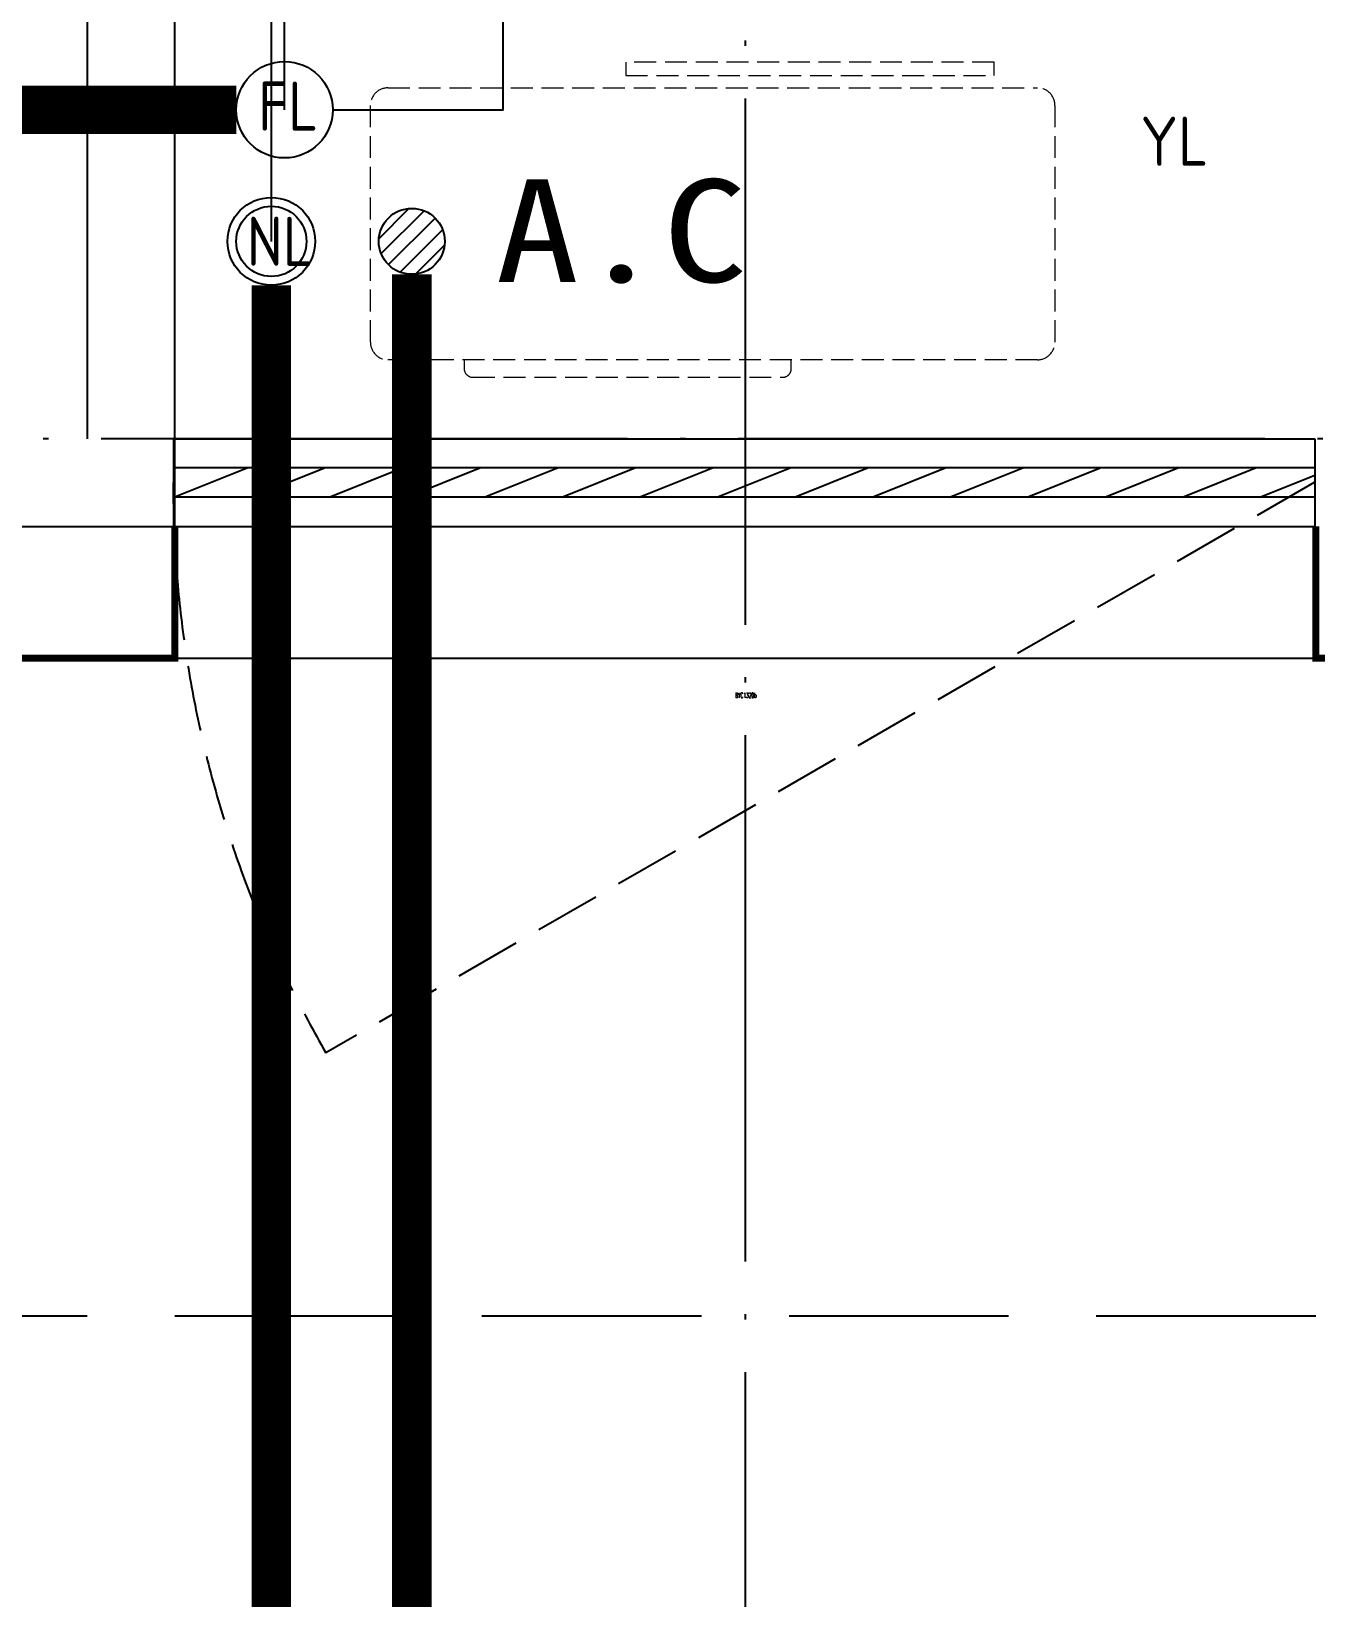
# Model space of a CAD drawing. Extents: x 27938 to 1507990, y 110129 to 923079.
# Drawn here: x 836403 to 837867, y 671336 to 673122 of the extents above; entities that cross this region are included whole.
import ezdxf

# ---------------------------------------------------------------- set-up
doc = ezdxf.new("R2010")
doc.units = 0
doc.header["$LTSCALE"] = 1000
doc.header["$MEASUREMENT"] = 0
doc.linetypes.add('DASH', pattern=[0.35, 0.25, -0.1])
doc.linetypes.add('DOTE', pattern=[2.42, 2, -0.2, 0.02, -0.2])
for name, color, linetype in [('DIM_凝结', 150, 'Continuous'), ('DIM_废水', 31, 'Continuous'), ('DOTE', 1, 'Continuous'), ('EQUIP_地漏', 7, 'Continuous'), ('PIPE-凝结', 150, 'N'), ('PIPE-废水', 31, 'TG_F'), ('PUB_TEXT', 4, 'Continuous'), ('VPIPE-凝结', 150, 'N'), ('VPIPE-废水', 31, 'Continuous'), ('WALL', 9, 'Continuous'), ('WINDOW', 4, 'Continuous'), ('WINDOW_TEXT', 7, 'Continuous'), ('卫生间', 6, 'Continuous'), ('看线', 251, 'Continuous')]:
    doc.layers.add(name, color=color, linetype=linetype)
doc.layers.add('平面-空调预留孔', color=173, linetype='Continuous', lineweight=15)
doc.styles.add('_TCH_WINDOW', font='SIMPLEX.shx', dxfattribs={"width": 0.7, "height": 3.5, "bigfont": 'GBCBIG.shx'})
doc.styles.get("Standard").update_dxf_attribs({"font": 'gbenor.shx', "bigfont": 'gbcbig.shx'})
doc.styles.add('TG_LINETYPE', font='SIMPLEX', dxfattribs={"width": 0.8, "height": 3, "bigfont": 'HZTXT'})
doc.styles.add('黑体', font='simhei.ttf')
doc.linetypes.add('N', pattern='A,3,-0.2,["N",Standard,S=0.25,R=0,X=-0.1,Y=-0.115],-0.2', length=3.4)
doc.linetypes.add('TG_F', pattern='A,2,-0.3,["F",TG_LINETYPE,S=0.1,R=0,X=-0.23,Y=-0.15],0', length=2.3)

# ---------------------------------------------------------------- blocks, each defined once
blk = doc.blocks.new('A$C148B7D8E')
at = {"layer": '卫生间', "color": 159, "linetype": 'DASH', "true_color": 0x22346e}
blk.add_lwpolyline([(9400.3, 15400), (7700, 15400), (7700, 10800), (7300, 10800), (7300, 10000), (900, 10000), (900, 9000), (-900, 9000), (-900, -900), (1750, -900), (1750, -2100), (23450, -2100), (23450, -900), (25100, -900)], dxfattribs=at)
blk = doc.blocks.new('gsergvr')
at = {"layer": '平面-空调预留孔', "linetype": 'DASH', "ltscale": 0.1}
for p, q in [((34075.4, 17176.2), (34075.4, 17166.2)), ((34448.2, 17166.2), (34448.2, 17176.2)), ((34085.4, 17156.2), (34438.2, 17156.2))]:
    blk.add_line(p, q, dxfattribs=at)
blk.add_lwpolyline([(34679.3, 17515.3), (34259.5, 17515.3), (34259.5, 17500.2), (34679.3, 17500.2)], close=True, dxfattribs=at)
blk.add_lwpolyline([(34728.6, 17176.2), (33988.6, 17176.2, -0.414214), (33968.6, 17196.2), (33968.6, 17466.2, -0.414214), (33988.6, 17486.2), (34728.6, 17486.2, -0.414214), (34748.6, 17466.2), (34748.6, 17196.2, -0.414214)], format="xyb", close=True, dxfattribs=at)
for centre, start, end in [((34085.4, 17166.2), 180, 270), ((34438.2, 17166.2), 270, 0)]:
    blk.add_arc(centre, 10, start, end, dxfattribs=at)
at = {"layer": '平面-空调预留孔', "color": 251, "linetype": 'DASH', "ltscale": 0.1, "true_color": 0x636466, "style": '黑体', "width": 1.2}
blk.add_text('A.C', height=117.05, dxfattribs=at).set_placement((34110.9, 17264.8))
blk = doc.blocks.new('rtyryrtyeeretee')
at = {"layer": '平面-空调预留孔'}
blk.add_blockref('gsergvr', (635673.5, 326705.8), dxfattribs=at)
blk = doc.blocks.new('GDGDRGDGDRGDR')
blk.add_blockref('rtyryrtyeeretee', (-240152.6, 97240.1))
blk = doc.blocks.new('$TwtSys$00000141')
at = {"color": 1}
for p, q in [((-47.1, 3.8), (-5, 45.9)), ((-47.1, 3.8), (-5, 45.9)), ((-43.6, -17.5), (17.5, 43.6)), ((-43.6, -17.5), (17.5, 43.6)), ((-33.2, -33.2), (33.2, 33.2)), ((-33.2, -33.2), (33.2, 33.2)), ((-16.2, -43.5), (43.8, 16.4)), ((-16.2, -43.5), (43.8, 16.4)), ((5.7, -46.1), (46.1, -5.7)), ((5.7, -46.1), (46.1, -5.7))]:
    blk.add_line(p, q, dxfattribs=at)
blk.add_circle((0, 0), 47, dxfattribs=at)
blk.add_circle((0, 0), 47, dxfattribs=at)
blk = doc.blocks.new('$WINLIB2D$00000039')
at = {"color": 0}
for points in [[(-0.5, 0.5), (-0.5, -0.5)], [(0.5, 0.5), (-0.5, 0.5)], [(0.5, -0.5), (0.5, 0.5)], [(-0.5, 0.1667), (0.5, 0.1667)], [(-0.3839, -0.1667), (-0.448, 0.1667)], [(-0.3159, -0.1667), (-0.38, 0.1667)], [(-0.2479, -0.1667), (-0.312, 0.1667)], [(-0.1799, -0.1667), (-0.244, 0.1667)], [(-0.1119, -0.1667), (-0.176, 0.1667)], [(-0.0439, -0.1667), (-0.108, 0.1667)], [(0.0241, -0.1667), (-0.04, 0.1667)], [(0.0921, -0.1667), (0.028, 0.1667)], [(0.16, -0.1667), (0.0959, 0.1667)], [(0.228, -0.1667), (0.1639, 0.1667)], [(0.296, -0.1667), (0.2319, 0.1667)], [(0.364, -0.1667), (0.2999, 0.1667)], [(0.432, -0.1667), (0.3679, 0.1667)], [(0.5, -0.1667), (0.4359, 0.1667)], [(-0.4519, -0.1667), (-0.5, 0.0836)], [(-0.5, -0.1667), (0.5, -0.1667)], [(0.5, -0.5), (-0.5, -0.5)]]:
    blk.add_lwpolyline(points, dxfattribs=at)

msp = doc.modelspace()

# ---------------------------------------------------------------- hatches: boundary and pattern name
at = {"layer": 'PIPE-凝结'}
for points in [[(836836.6, 671382.2), (836859.1, 671382.2), (836859.1, 671372.9)], [(836836.6, 671382.2), (836852.5, 671366.3), (836859.1, 671372.9)]]:
    msp.add_hatch(color=256, dxfattribs=at).paths.add_polyline_path(points)

# ---------------------------------------------------------------- linework, layer by layer
at = {"color": 8, "const_width": 8}
for points in [[(836266.6, 672557.2), (836266.6, 672407.2), (836566.6, 672407.2), (836566.6, 672557.2)], [(837866.6, 672557.2), (837866.6, 672407.2), (838166.6, 672407.2), (838166.6, 672557.2)]]:
    msp.add_lwpolyline(points, dxfattribs=at)
at = {"layer": 'DOTE', "color": 169, "linetype": 'DOTE', "ltscale": 0.3}
msp.add_line((879916.6, 672657.2), (825916.6, 672657.2), dxfattribs=at)
at = {"layer": 'WALL', "color": 8}
for p, q in [((836566.6, 672557.2), (836566.6, 672657.2)), ((836366.6, 672557.2), (836566.6, 672557.2))]:
    msp.add_line(p, q, dxfattribs=at)
at = {"layer": 'WINDOW', "color": 8, "linetype": 'DASH', "ltscale": 0.3}
msp.add_lwpolyline([(837864.7, 672607.2), (836738.8, 671957.2, -0.131652), (836564.7, 672607.2)], format="xyb", dxfattribs=at)
at = {"layer": '看线', "color": 8, "ltscale": 0.5}
msp.add_lwpolyline([(836566.6, 672407.2), (837866.6, 672407.2)], dxfattribs=at)

# ---------------------------------------------------------------- block references
at = {"color": 8}
msp.add_blockref('A$C148B7D8E', (827816.6, 673757.2), dxfattribs=at)
at = {"layer": 'WINDOW', "color": 8}
ref = msp.add_blockref('$WINLIB2D$00000039', (837215.6, 672607.2), dxfattribs=dict(at, xscale=1299.999999983003, yscale=-100, zscale=1299.999999983003, rotation=180))
ref.add_attrib('A', 'BYC1320b', (837205.1, 672361.7), dxfattribs={"layer": 'WINDOW_TEXT', "color": 8, "ltscale": 0.5, "height": 5.95, "style": '_TCH_WINDOW', "width": 0.494118})

# ---------------------------------------------------------------- next in the draw order: block references
at = {"color": 8}
msp.add_blockref('GDGDRGDGDRGDR', (407300, 231625.1), dxfattribs=at)

# ---------------------------------------------------------------- next in the draw order: linework, layer by layer
at = {"layer": 'DIM_凝结'}
msp.add_line((836676.6, 672882.2), (836676.6, 674837.1), dxfattribs=at)
at = {"layer": 'DIM_废水'}
msp.add_line((836691.6, 673032.2), (836691.6, 675358), dxfattribs=at)
at = {"layer": 'DOTE', "color": 169, "linetype": 'DOTE', "ltscale": 0.3}
for p, q in [((837216.8, 681757.2), (837216.6, 666975.2)), ((836466.6, 673257.2), (836466.6, 672657.2))]:
    msp.add_line(p, q, dxfattribs=at)
at = {"layer": 'PIPE-凝结', "ltscale": 0.5, "const_width": 45}
for points in [[(836676.6, 672832.2), (836676.6, 671222.2)], [(836836.6, 672844.6), (836836.6, 670207.2)]]:
    msp.add_lwpolyline(points, dxfattribs=at)
at = {"layer": 'PIPE-废水', "ltscale": 0.5, "const_width": 55}
msp.add_lwpolyline([(836341.6, 673032.2), (836636.6, 673032.2)], dxfattribs=at)
at = {"layer": 'VPIPE-凝结', "color": 8, "ltscale": 0.1}
msp.add_lwpolyline([(836746.6, 673032.2), (836940.7, 673032.2), (836940.7, 673521.4)], dxfattribs=at)
at = {"layer": 'VPIPE-凝结'}
msp.add_circle((836676.6, 672882.2), 50, dxfattribs=at)
at = {"layer": 'VPIPE-凝结', "color": 8}
msp.add_circle((836676.6, 672882.2), 40, dxfattribs=at)
at = {"layer": 'VPIPE-废水', "color": 8}
msp.add_circle((836691.6, 673032.2), 55, dxfattribs=at)
at = {"layer": 'VPIPE-废水'}
msp.add_circle((836691.6, 673032.2), 55, dxfattribs=at)
at = {"layer": 'WALL', "color": 8}
msp.add_line((836566.6, 672657.2), (836566.6, 673157.2), dxfattribs=at)

# ---------------------------------------------------------------- next in the draw order: block references
at = {"layer": 'EQUIP_地漏', "color": 8, "xscale": -0.8, "yscale": -0.8, "zscale": 0.8, "rotation": 180}
msp.add_blockref('$TwtSys$00000141', (836836.6, 672882.2), dxfattribs=at)

# ---------------------------------------------------------------- next in the draw order: texts
at = {"layer": 'PUB_TEXT', "color": 8}
for s, p in [('FL', (836661.5, 673008.3)), ('YL', (837666.9, 672968.3)), ('NL', (836648.6, 672854.2))]:
    msp.add_text(s, height=56, dxfattribs=at).set_placement(p)

doc.saveas('drawing.dxf')
